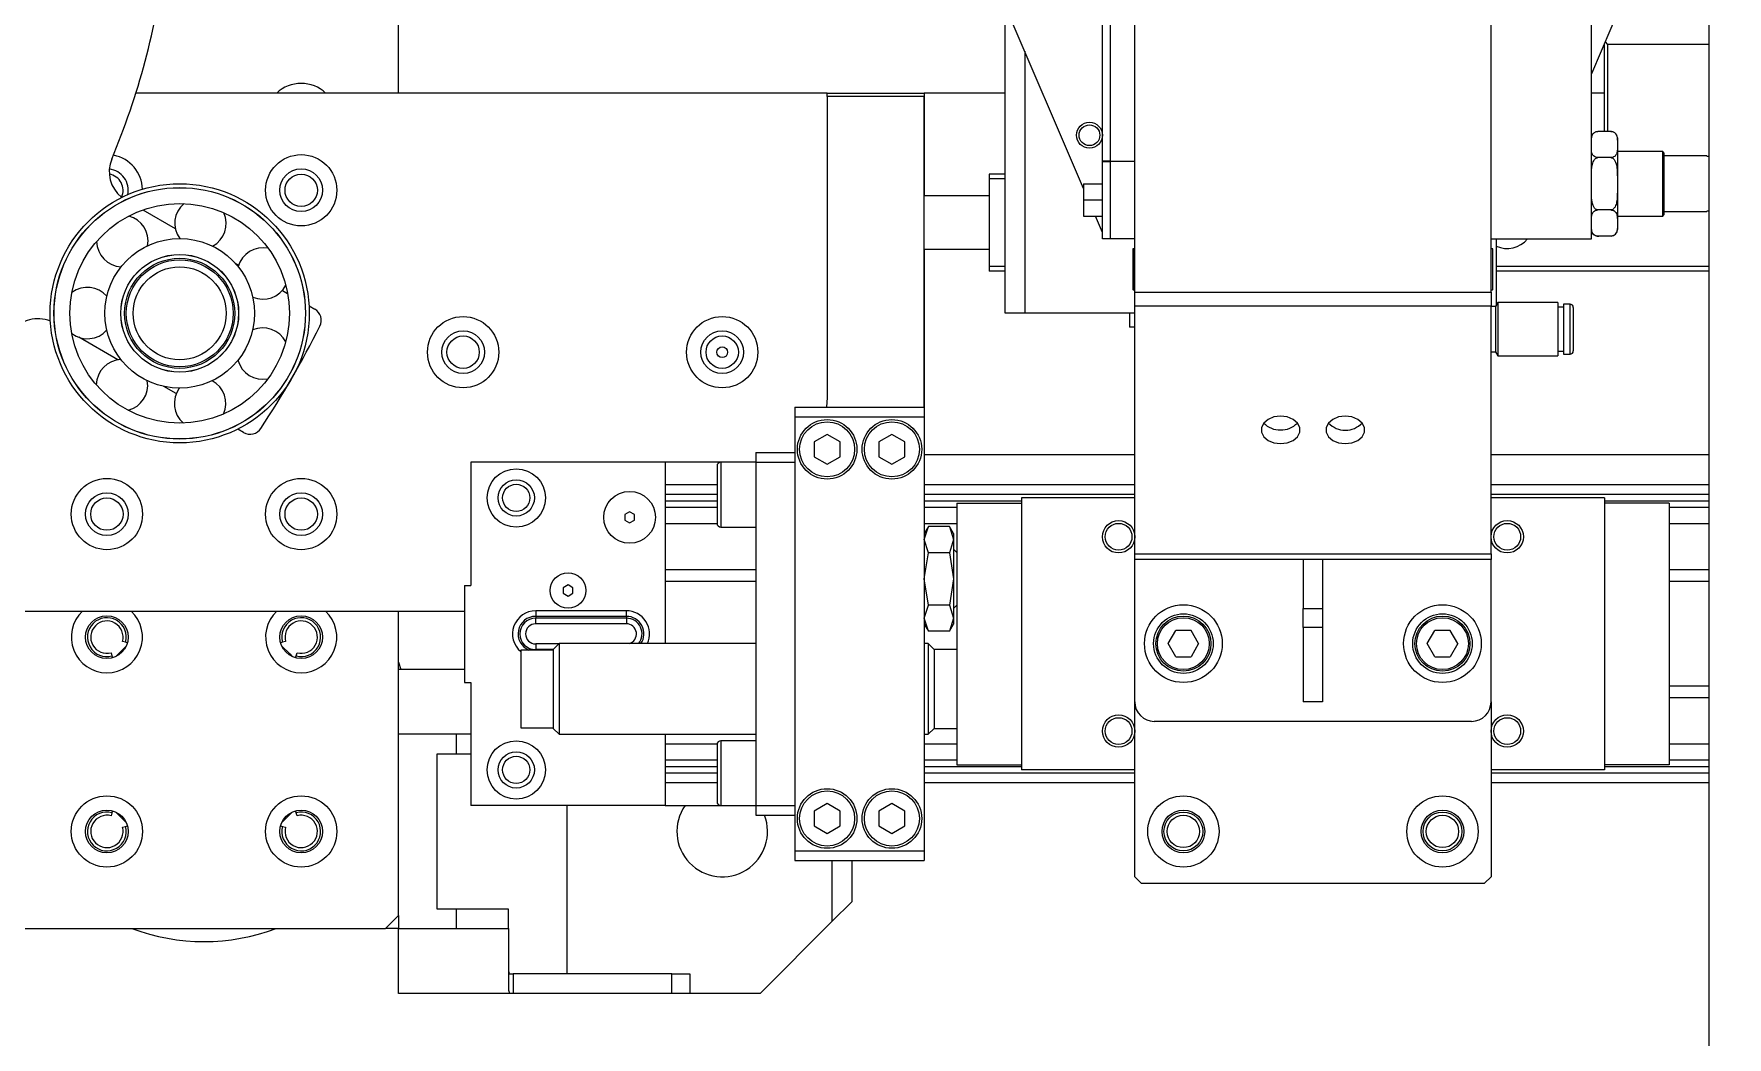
# Model space of a CAD drawing. Header units: millimetres. Extents: x 169 to 14583, y -399 to 10804.
# Drawn here: x 6242.6 to 6504, y 5538.8 to 5693.7 of the extents above; entities that cross this region are included whole.
import ezdxf

# ---------------------------------------------------------------- set-up
doc = ezdxf.new("R2010")
doc.units = ezdxf.units.MM
doc.header["$LTSCALE"] = 35
doc.layers.add('13', color=6, linetype='Continuous')

msp = doc.modelspace()

# ---------------------------------------------------------------- linework, layer by layer
at = {"color": 7, "linetype": 'Continuous', "lineweight": 18}
for p, q in [((6501.279, 5035.018), (6501.279, 7049.098)), ((6483.079, 5662.018), (6483.079, 5779.018)), ((6412.579, 5653.761), (6412.579, 5721.018)), ((6467.579, 5653.761), (6467.579, 5721.018)), ((6407.579, 5674.018), (6407.579, 5715.195)), ((6408.779, 5714.388), (6408.779, 5674.018)), ((6404.679, 5669.785), (6392.579, 5698.018)), ((6392.579, 5650.518), (6392.579, 5698.018)), ((6487.579, 5698.018), (6483.079, 5687.518)), ((6298.879, 5684.518), (6298.879, 5695.018)), ((6485.079, 5678.601), (6485.079, 5692.185)), ((6485.179, 5692.418), (6485.579, 5692.018)), ((6501.279, 5692.018), (6485.579, 5692.018)), ((6485.579, 5692.018), (6485.579, 5678.601)), ((6395.579, 5691.018), (6395.579, 5650.518)), ((6365.079, 5684.518), (6258.351, 5684.518)), ((6365.079, 5684.518), (6380.079, 5684.518)), ((6365.079, 5684.018), (6365.079, 5684.518)), ((6380.079, 5684.018), (6365.079, 5684.018)), ((6365.079, 5684.018), (6365.079, 5637.518)), ((6380.079, 5684.518), (6380.079, 5668.668)), ((6392.579, 5684.518), (6380.079, 5684.518)), ((6380.079, 5636.018), (6380.079, 5684.018)), ((6485.079, 5684.518), (6483.079, 5684.518)), ((6486.079, 5678.601), (6484.079, 5678.601)), ((6487.079, 5677.601), (6487.079, 5677.12)), ((6487.079, 5677.12), (6487.079, 5676.04)), ((6487.079, 5676.04), (6487.079, 5671.598)), ((6494.079, 5675.518), (6487.079, 5675.518)), ((6494.279, 5675.318), (6494.079, 5675.518)), ((6494.079, 5665.518), (6494.079, 5675.518)), ((6408.779, 5674.018), (6407.579, 5674.018)), ((6407.579, 5662.018), (6407.579, 5673.968)), ((6407.579, 5673.968), (6408.779, 5673.968)), ((6408.779, 5674.018), (6412.579, 5674.018)), ((6408.779, 5673.968), (6408.779, 5662.018)), ((6412.579, 5673.968), (6408.779, 5673.968)), ((6486.079, 5674.559), (6484.079, 5674.559)), ((6494.279, 5675.318), (6494.279, 5665.718)), ((6500.879, 5674.818), (6494.279, 5674.818)), ((6500.879, 5674.818), (6500.879, 5674.761)), ((6500.879, 5674.761), (6501.279, 5674.761)), ((6392.579, 5672.018), (6390.079, 5672.018)), ((6390.079, 5672.018), (6390.079, 5671.268)), ((6392.579, 5671.268), (6390.079, 5671.268)), ((6390.079, 5671.268), (6390.079, 5657.768)), ((6404.679, 5670.518), (6407.579, 5670.518)), ((6404.679, 5670.518), (6404.679, 5668.018)), ((6487.079, 5671.598), (6487.079, 5669.437)), ((6390.079, 5668.668), (6380.079, 5668.668)), ((6404.679, 5668.018), (6407.579, 5668.018)), ((6404.679, 5668.018), (6404.679, 5665.518)), ((6487.079, 5669.437), (6487.079, 5664.996)), ((6259.454, 5666.492), (6264.438, 5663.614)), ((6404.679, 5665.518), (6407.579, 5665.518)), ((6407.579, 5663.018), (6406.507, 5665.518)), ((6486.079, 5666.476), (6484.079, 5666.476)), ((6487.079, 5665.518), (6494.079, 5665.518)), ((6494.079, 5665.518), (6494.279, 5665.718)), ((6494.279, 5666.218), (6500.879, 5666.218)), ((6501.279, 5666.275), (6500.879, 5666.275)), ((6500.879, 5666.275), (6500.879, 5666.218)), ((6486.079, 5662.435), (6484.079, 5662.435)), ((6487.079, 5664.996), (6487.079, 5663.915)), ((6487.079, 5663.915), (6487.079, 5663.435)), ((6390.079, 5660.368), (6380.079, 5660.368)), ((6380.079, 5660.368), (6380.079, 5636.018)), ((6408.779, 5662.018), (6407.579, 5662.018)), ((6412.579, 5662.018), (6408.779, 5662.018)), ((6412.279, 5660.468), (6412.279, 5654.168)), ((6412.346, 5660.468), (6412.279, 5660.468)), ((6412.346, 5660.468), (6412.346, 5654.168)), ((6412.579, 5660.468), (6412.346, 5660.468)), ((6467.579, 5662.018), (6483.079, 5662.018)), ((6467.811, 5660.468), (6467.579, 5660.468)), ((6467.811, 5660.468), (6467.811, 5654.168)), ((6467.879, 5660.468), (6467.811, 5660.468)), ((6467.879, 5654.168), (6467.879, 5660.468)), ((6468.379, 5662.018), (6468.379, 5651.751)), ((6273.672, 5658.283), (6274.225, 5657.964)), ((6392.579, 5657.768), (6390.079, 5657.768)), ((6390.079, 5657.768), (6390.079, 5657.018)), ((6501.279, 5657.768), (6468.379, 5657.768)), ((6392.579, 5657.018), (6390.079, 5657.018)), ((6501.279, 5657.018), (6468.379, 5657.018)), ((6280.974, 5654.067), (6281.79, 5653.596)), ((6412.346, 5654.168), (6412.279, 5654.168)), ((6412.346, 5654.168), (6412.579, 5654.168)), ((6412.579, 5653.761), (6467.579, 5653.761)), ((6412.579, 5651.639), (6412.579, 5653.761)), ((6467.579, 5654.168), (6467.811, 5654.168)), ((6467.579, 5653.761), (6467.579, 5651.639)), ((6467.879, 5654.168), (6467.811, 5654.168)), ((6468.619, 5652.168), (6468.273, 5651.568)), ((6477.879, 5652.168), (6468.619, 5652.168)), ((6468.619, 5652.168), (6468.619, 5648.068)), ((6477.879, 5652.168), (6477.879, 5648.068)), ((6285.088, 5651.693), (6285.988, 5651.172)), ((6395.579, 5650.518), (6392.579, 5650.518)), ((6412.579, 5650.518), (6395.579, 5650.518)), ((6411.779, 5650.518), (6411.779, 5648.368)), ((6467.579, 5651.639), (6412.579, 5651.639)), ((6412.579, 5613.397), (6412.579, 5651.639)), ((6467.579, 5613.397), (6467.579, 5651.639)), ((6468.273, 5651.568), (6467.579, 5651.568)), ((6468.273, 5651.568), (6468.273, 5648.068)), ((6478.779, 5651.463), (6477.879, 5651.463)), ((6479.779, 5651.918), (6478.779, 5651.918)), ((6478.779, 5651.918), (6478.779, 5648.068)), ((6479.779, 5644.218), (6479.779, 5651.918)), ((6480.279, 5651.418), (6480.279, 5644.718)), ((6255.59, 5643.32), (6249.528, 5646.819)), ((6412.579, 5648.368), (6411.779, 5648.368)), ((6468.273, 5648.068), (6468.273, 5644.568)), ((6468.619, 5648.068), (6468.619, 5643.968)), ((6477.879, 5648.068), (6477.879, 5643.968)), ((6478.779, 5648.068), (6478.779, 5644.218)), ((6467.579, 5644.568), (6468.273, 5644.568)), ((6468.273, 5644.568), (6468.619, 5643.968)), ((6477.879, 5644.673), (6478.779, 5644.673)), ((6478.779, 5644.218), (6479.779, 5644.218)), ((6468.619, 5643.968), (6477.879, 5643.968)), ((6264.587, 5638.125), (6262.672, 5639.231)), ((6365.079, 5637.518), (6364.966, 5636.018)), ((6360.079, 5636.018), (6360.079, 5634.518)), ((6360.079, 5636.018), (6380.079, 5636.018)), ((6360.079, 5634.518), (6380.079, 5634.518)), ((6360.079, 5634.518), (6360.079, 5567.518)), ((6380.079, 5636.018), (6380.079, 5634.518)), ((6380.079, 5634.518), (6380.079, 5567.518)), ((6274.988, 5632.12), (6274.088, 5632.64)), ((6365.079, 5631.827), (6363.079, 5630.673)), ((6367.079, 5630.673), (6365.079, 5631.827)), ((6375.079, 5631.827), (6373.079, 5630.673)), ((6377.079, 5630.673), (6375.079, 5631.827)), ((6354.079, 5629.018), (6360.079, 5629.018)), ((6354.079, 5629.018), (6354.079, 5627.518)), ((6363.079, 5630.673), (6363.079, 5628.363)), ((6367.079, 5628.363), (6367.079, 5630.673)), ((6373.079, 5630.673), (6373.079, 5628.363)), ((6377.079, 5628.363), (6377.079, 5630.673)), ((6412.579, 5628.668), (6380.079, 5628.668)), ((6501.279, 5628.668), (6467.579, 5628.668)), ((6310.079, 5627.518), (6310.079, 5608.518)), ((6340.079, 5627.518), (6310.079, 5627.518)), ((6340.079, 5627.518), (6340.079, 5599.518)), ((6354.079, 5627.518), (6340.079, 5627.518)), ((6348.079, 5626.918), (6348.079, 5618.118)), ((6354.079, 5627.518), (6348.679, 5627.518)), ((6348.679, 5627.518), (6348.679, 5617.518)), ((6354.079, 5627.518), (6360.079, 5627.518)), ((6354.079, 5627.518), (6354.079, 5574.518)), ((6363.079, 5628.363), (6365.079, 5627.208)), ((6365.079, 5627.208), (6367.079, 5628.363)), ((6373.079, 5628.363), (6375.079, 5627.208)), ((6375.079, 5627.208), (6377.079, 5628.363)), ((6348.079, 5624.018), (6340.079, 5624.018)), ((6412.579, 5624.018), (6380.079, 5624.018)), ((6501.279, 5624.018), (6467.579, 5624.018)), ((6348.079, 5622.518), (6340.079, 5622.518)), ((6348.079, 5621.518), (6340.079, 5621.518)), ((6412.579, 5622.518), (6380.079, 5622.518)), ((6395.079, 5621.518), (6380.079, 5621.518)), ((6385.079, 5621.218), (6385.079, 5596.406)), ((6385.079, 5621.218), (6395.079, 5621.218)), ((6395.079, 5622.018), (6395.079, 5580.018)), ((6412.579, 5622.018), (6395.079, 5622.018)), ((6501.279, 5622.518), (6467.579, 5622.518)), ((6485.079, 5622.018), (6467.579, 5622.018)), ((6485.079, 5622.018), (6485.079, 5580.018)), ((6501.279, 5621.518), (6485.079, 5621.518)), ((6495.079, 5621.218), (6485.079, 5621.218)), ((6495.079, 5621.218), (6495.079, 5580.818)), ((6334.579, 5619.884), (6333.829, 5619.451)), ((6333.829, 5619.451), (6333.829, 5618.585)), ((6333.829, 5618.585), (6334.579, 5618.152)), ((6335.329, 5619.451), (6334.579, 5619.884)), ((6334.579, 5618.152), (6335.329, 5618.585)), ((6335.329, 5618.585), (6335.329, 5619.451)), ((6348.079, 5620.518), (6340.079, 5620.518)), ((6348.087, 5618.018), (6340.079, 5618.018)), ((6385.079, 5620.518), (6380.079, 5620.518)), ((6385.079, 5618.018), (6380.079, 5618.018)), ((6501.279, 5620.518), (6495.079, 5620.518)), ((6501.279, 5618.018), (6495.079, 5618.018)), ((6348.679, 5617.518), (6354.079, 5617.518)), ((6380.707, 5617.606), (6380.079, 5616.518)), ((6380.079, 5615.58), (6380.704, 5617.601)), ((6380.704, 5613.559), (6380.079, 5615.58)), ((6383.953, 5617.601), (6380.704, 5617.601)), ((6384.579, 5616.518), (6383.951, 5617.606)), ((6383.953, 5617.601), (6384.579, 5615.58)), ((6384.579, 5615.58), (6383.953, 5613.559)), ((6384.579, 5616.518), (6384.579, 5615.58)), ((6384.579, 5615.58), (6384.579, 5609.518)), ((6380.079, 5609.518), (6380.704, 5613.559)), ((6383.953, 5613.559), (6380.704, 5613.559)), ((6383.953, 5613.559), (6384.579, 5609.518)), ((6385.079, 5613.598), (6384.579, 5614.098)), ((6412.579, 5613.397), (6467.579, 5613.397)), ((6412.579, 5612.518), (6412.579, 5613.397)), ((6467.579, 5613.397), (6467.579, 5612.518)), ((6354.079, 5610.903), (6340.079, 5610.903)), ((6467.579, 5612.518), (6412.579, 5612.518)), ((6412.579, 5590.518), (6412.579, 5612.518)), ((6438.579, 5612.518), (6438.579, 5604.952)), ((6441.579, 5612.518), (6441.579, 5604.952)), ((6467.579, 5590.518), (6467.579, 5612.518)), ((6501.279, 5610.903), (6495.079, 5610.903)), ((6309.079, 5608.518), (6309.079, 5593.518)), ((6309.079, 5608.518), (6310.079, 5608.518)), ((6325.079, 5608.584), (6324.329, 5608.151)), ((6324.329, 5608.151), (6324.329, 5607.285)), ((6325.829, 5608.151), (6325.079, 5608.584)), ((6325.829, 5607.285), (6325.829, 5608.151)), ((6354.079, 5609.093), (6340.079, 5609.093)), ((6380.704, 5605.476), (6380.079, 5609.518)), ((6384.579, 5609.518), (6383.953, 5605.476)), ((6384.579, 5609.518), (6384.579, 5603.456)), ((6501.279, 5609.093), (6495.079, 5609.093)), ((6324.329, 5607.285), (6325.079, 5606.852)), ((6325.079, 5606.852), (6325.829, 5607.285)), ((6380.079, 5603.456), (6380.704, 5605.476)), ((6383.953, 5605.476), (6380.704, 5605.476)), ((6383.953, 5605.476), (6384.579, 5603.456)), ((6384.579, 5604.938), (6385.079, 5605.438)), ((6438.579, 5604.952), (6441.579, 5604.952)), ((6438.579, 5602.016), (6438.579, 5604.952)), ((6441.579, 5604.952), (6441.579, 5602.016)), ((6240.879, 5604.518), (6309.079, 5604.518)), ((6298.879, 5557.518), (6298.879, 5604.518)), ((6334.079, 5604.595), (6320.079, 5604.595)), ((6320.079, 5604.595), (6320.079, 5603.729)), ((6334.079, 5603.729), (6320.079, 5603.729)), ((6320.079, 5603.729), (6320.079, 5603.441)), ((6334.079, 5603.441), (6320.079, 5603.441)), ((6320.079, 5602.574), (6320.079, 5603.441)), ((6334.079, 5602.574), (6320.079, 5602.574)), ((6334.079, 5603.729), (6334.079, 5604.595)), ((6334.079, 5603.729), (6334.079, 5603.441)), ((6334.079, 5603.441), (6334.079, 5602.574)), ((6380.704, 5601.435), (6380.079, 5603.456)), ((6380.079, 5602.518), (6380.707, 5601.43)), ((6383.951, 5601.43), (6384.579, 5602.518)), ((6384.579, 5603.456), (6383.953, 5601.435)), ((6384.579, 5603.456), (6384.579, 5602.518)), ((6256.776, 5599.741), (6256.293, 5599.871)), ((6257.066, 5599.664), (6256.776, 5599.741)), ((6280.981, 5599.741), (6280.691, 5599.664)), ((6281.464, 5599.871), (6280.981, 5599.741)), ((6383.953, 5601.435), (6380.704, 5601.435)), ((6417.721, 5599.518), (6418.9, 5601.56)), ((6421.258, 5601.56), (6418.9, 5601.56)), ((6422.437, 5599.518), (6421.258, 5601.56)), ((6441.579, 5602.016), (6438.579, 5602.016)), ((6438.579, 5602.016), (6438.579, 5590.518)), ((6441.579, 5602.016), (6441.579, 5590.518)), ((6457.721, 5599.518), (6458.9, 5601.56)), ((6461.258, 5601.56), (6458.9, 5601.56)), ((6462.437, 5599.518), (6461.258, 5601.56)), ((6254.526, 5598.103), (6254.655, 5597.62)), ((6254.655, 5597.62), (6254.733, 5597.33)), ((6255.279, 5597.53), (6256.867, 5599.118)), ((6283.025, 5597.33), (6283.102, 5597.62)), ((6283.102, 5597.62), (6283.232, 5598.103)), ((6322.779, 5598.518), (6317.779, 5598.518)), ((6317.779, 5598.518), (6317.779, 5586.518)), ((6320.079, 5599.461), (6320.079, 5598.595)), ((6323.642, 5599.461), (6320.079, 5599.461)), ((6322.779, 5598.595), (6320.079, 5598.595)), ((6320.079, 5598.518), (6320.079, 5598.595)), ((6323.699, 5599.518), (6322.779, 5598.598)), ((6322.779, 5598.598), (6322.779, 5586.438)), ((6354.079, 5599.518), (6323.699, 5599.518)), ((6323.699, 5599.518), (6323.699, 5585.518)), ((6380.659, 5599.518), (6380.079, 5599.518)), ((6381.579, 5598.598), (6380.659, 5599.518)), ((6380.659, 5599.518), (6380.659, 5585.518)), ((6385.079, 5598.618), (6381.579, 5598.618)), ((6381.579, 5598.618), (6381.579, 5586.418)), ((6418.9, 5597.476), (6417.721, 5599.518)), ((6418.9, 5597.476), (6421.258, 5597.476)), ((6422.437, 5599.518), (6421.258, 5597.476)), ((6458.9, 5597.476), (6457.721, 5599.518)), ((6458.9, 5597.476), (6461.258, 5597.476)), ((6462.437, 5599.518), (6461.258, 5597.476)), ((6298.879, 5596.653), (6299.276, 5595.518)), ((6309.079, 5595.518), (6298.879, 5595.518)), ((6385.079, 5596.406), (6385.079, 5588.629)), ((6309.079, 5593.518), (6310.079, 5593.518)), ((6310.079, 5593.518), (6310.079, 5574.518)), ((6501.279, 5592.943), (6495.079, 5592.943)), ((6412.579, 5563.518), (6412.579, 5590.518)), ((6441.579, 5590.518), (6438.579, 5590.518)), ((6467.579, 5590.518), (6467.579, 5563.518)), ((6501.279, 5591.133), (6495.079, 5591.133)), ((6385.079, 5588.629), (6385.079, 5580.818)), ((6464.579, 5587.518), (6415.579, 5587.518)), ((6307.879, 5585.518), (6298.879, 5585.518)), ((6307.879, 5582.518), (6307.879, 5585.518)), ((6310.079, 5585.518), (6307.879, 5585.518)), ((6317.779, 5586.518), (6322.779, 5586.518)), ((6322.779, 5586.438), (6323.699, 5585.518)), ((6323.699, 5585.518), (6354.079, 5585.518)), ((6340.079, 5585.518), (6340.079, 5574.518)), ((6348.087, 5584.018), (6340.079, 5584.018)), ((6354.079, 5584.518), (6348.679, 5584.518)), ((6348.679, 5584.518), (6348.679, 5574.518)), ((6380.079, 5585.518), (6380.659, 5585.518)), ((6385.079, 5584.018), (6380.079, 5584.018)), ((6380.659, 5585.518), (6381.579, 5586.438)), ((6381.579, 5586.418), (6385.079, 5586.418)), ((6501.279, 5584.018), (6495.079, 5584.018)), ((6304.879, 5558.518), (6304.879, 5582.518)), ((6304.879, 5582.518), (6307.879, 5582.518)), ((6307.879, 5582.518), (6310.079, 5582.518)), ((6348.079, 5581.518), (6340.079, 5581.518)), ((6348.079, 5583.918), (6348.079, 5575.118)), ((6385.079, 5581.518), (6380.079, 5581.518)), ((6501.279, 5581.518), (6495.079, 5581.518)), ((6348.079, 5580.518), (6340.079, 5580.518)), ((6348.079, 5579.518), (6340.079, 5579.518)), ((6395.079, 5580.518), (6380.079, 5580.518)), ((6412.579, 5579.518), (6380.079, 5579.518)), ((6385.079, 5580.818), (6395.079, 5580.818)), ((6412.579, 5580.018), (6395.079, 5580.018)), ((6485.079, 5580.018), (6467.579, 5580.018)), ((6501.279, 5579.518), (6467.579, 5579.518)), ((6495.079, 5580.818), (6485.079, 5580.818)), ((6501.279, 5580.518), (6485.079, 5580.518)), ((6348.079, 5578.018), (6340.079, 5578.018)), ((6412.579, 5578.018), (6380.079, 5578.018)), ((6501.279, 5578.018), (6467.579, 5578.018)), ((6254.733, 5573.705), (6254.655, 5573.416)), ((6283.102, 5573.416), (6283.025, 5573.705)), ((6340.079, 5574.518), (6310.079, 5574.518)), ((6324.879, 5574.518), (6324.879, 5548.518)), ((6340.079, 5574.518), (6354.079, 5574.518)), ((6348.679, 5574.518), (6354.079, 5574.518)), ((6354.079, 5574.518), (6360.079, 5574.518)), ((6354.079, 5574.518), (6354.079, 5573.018)), ((6365.079, 5574.827), (6363.079, 5573.673)), ((6363.079, 5573.673), (6363.079, 5571.363)), ((6367.079, 5573.673), (6365.079, 5574.827)), ((6367.079, 5571.363), (6367.079, 5573.673)), ((6375.079, 5574.827), (6373.079, 5573.673)), ((6373.079, 5573.673), (6373.079, 5571.363)), ((6377.079, 5573.673), (6375.079, 5574.827)), ((6377.079, 5571.363), (6377.079, 5573.673)), ((6254.655, 5573.416), (6254.526, 5572.933)), ((6256.293, 5571.165), (6256.776, 5571.294)), ((6256.776, 5571.294), (6257.066, 5571.372)), ((6280.691, 5571.372), (6280.981, 5571.294)), ((6280.981, 5571.294), (6281.464, 5571.165)), ((6283.232, 5572.933), (6283.102, 5573.416)), ((6354.079, 5573.018), (6360.079, 5573.018)), ((6363.079, 5571.363), (6365.079, 5570.208)), ((6365.079, 5570.208), (6367.079, 5571.363)), ((6373.079, 5571.363), (6375.079, 5570.208)), ((6375.079, 5570.208), (6377.079, 5571.363)), ((6360.079, 5567.518), (6380.079, 5567.518)), ((6360.079, 5567.518), (6360.079, 5566.018)), ((6360.079, 5566.018), (6380.079, 5566.018)), ((6365.879, 5556.66), (6365.879, 5566.018)), ((6368.879, 5566.018), (6368.879, 5559.66)), ((6380.079, 5567.518), (6380.079, 5566.018)), ((6412.579, 5563.518), (6413.579, 5562.518)), ((6466.579, 5562.518), (6467.579, 5563.518)), ((6413.579, 5562.518), (6466.579, 5562.518)), ((6307.879, 5558.518), (6304.879, 5558.518)), ((6307.879, 5555.518), (6307.879, 5558.518)), ((6315.879, 5558.518), (6307.879, 5558.518)), ((6315.879, 5555.518), (6315.879, 5558.518)), ((6365.879, 5556.66), (6368.879, 5559.66)), ((5840.879, 5555.518), (6296.879, 5555.518)), ((6296.879, 5555.518), (6298.879, 5557.518)), ((6298.879, 5555.518), (6296.879, 5555.518)), ((6298.879, 5557.518), (6298.879, 5555.518)), ((6298.879, 5555.518), (6307.879, 5555.518)), ((6298.879, 5545.518), (6298.879, 5555.518)), ((6307.879, 5555.518), (6315.879, 5555.518)), ((6315.879, 5555.518), (6315.879, 5546.169)), ((6354.737, 5545.518), (6365.879, 5556.66)), ((6315.985, 5548.518), (6315.985, 5548.685)), ((6315.985, 5548.518), (6316.614, 5548.518)), ((6316.614, 5548.518), (6316.614, 5545.518)), ((6341.119, 5548.518), (6316.614, 5548.518)), ((6341.119, 5545.518), (6341.119, 5548.518)), ((6341.119, 5548.518), (6343.898, 5548.518)), ((6343.898, 5548.518), (6343.898, 5545.518)), ((6316.071, 5545.518), (6298.879, 5545.518)), ((6316.614, 5545.518), (6316.071, 5545.518)), ((6341.119, 5545.518), (6316.614, 5545.518)), ((6343.898, 5545.518), (6341.119, 5545.518)), ((6354.737, 5545.518), (6343.898, 5545.518))]:
    msp.add_line(p, q, dxfattribs=at)
at = {"color": 7, "linetype": 'Continuous', "lineweight": 18, "flags": 128}
for points in [[(6435.079, 5630.397), (6436.105, 5630.524), (6437.007, 5630.893), (6437.677, 5631.457), (6438.033, 5632.15), (6438.033, 5632.886), (6437.677, 5633.579), (6437.007, 5634.143), (6436.105, 5634.511), (6435.079, 5634.639), (6434.053, 5634.511), (6433.15, 5634.143), (6432.481, 5633.579), (6432.124, 5632.886), (6432.124, 5632.15), (6432.481, 5631.457), (6433.15, 5630.893), (6434.053, 5630.524), (6435.079, 5630.397)], [(6445.079, 5634.639), (6444.053, 5634.511), (6443.15, 5634.143), (6442.481, 5633.579), (6442.124, 5632.886), (6442.124, 5632.15), (6442.481, 5631.457), (6443.15, 5630.893), (6444.053, 5630.524), (6445.079, 5630.397), (6446.105, 5630.524), (6447.007, 5630.893), (6447.677, 5631.457), (6448.033, 5632.15), (6448.033, 5632.886), (6447.677, 5633.579), (6447.007, 5634.143), (6446.105, 5634.511), (6445.079, 5634.639)], [(6280.89, 5599.118), (6282.124, 5597.92), (6282.479, 5597.53)], [(6256.867, 5571.918), (6256.531, 5572.222), (6255.279, 5573.506)], [(6282.479, 5573.506), (6281.735, 5572.713), (6280.89, 5571.918)]]:
    msp.add_lwpolyline(points, dxfattribs=at)
at = {"color": 7, "linetype": 'Continuous', "lineweight": 18}
for centre, radius in [((6405.579, 5678.018), 2), ((6405.579, 5678.018), 1.6), ((6283.879, 5669.518), 5.5), ((6265.122, 5650.518), 20), ((6283.879, 5669.518), 3.3), ((6283.879, 5669.518), 2.5), ((6265.122, 5650.518), 19.417), ((6265.122, 5650.518), 19.4), ((6265.122, 5650.518), 16.95), ((6265.122, 5650.518), 11.55), ((6265.122, 5650.518), 9.1), ((6265.122, 5650.518), 9.083), ((6265.122, 5650.518), 8.5), ((6265.122, 5650.518), 8.25), ((6265.122, 5650.518), 7.178), ((6308.879, 5644.518), 5.5), ((6348.879, 5644.518), 5.5), ((6308.879, 5644.518), 3.3), ((6308.879, 5644.518), 2.5), ((6348.879, 5644.518), 3.3), ((6348.879, 5644.518), 2.5), ((6348.879, 5644.518), 0.836), ((6365.079, 5629.518), 4.6), ((6365.079, 5629.518), 4.25), ((6375.079, 5629.518), 4.6), ((6375.079, 5629.518), 4.25), ((6317.079, 5622.018), 4.5), ((6253.879, 5619.518), 5.5), ((6283.879, 5619.518), 5.5), ((6317.079, 5622.018), 2.8), ((6317.079, 5622.018), 2.1), ((6253.879, 5619.518), 3.3), ((6253.879, 5619.518), 2.5), ((6283.879, 5619.518), 3.3), ((6283.879, 5619.518), 2.5), ((6334.579, 5619.018), 4), ((6410.079, 5616.018), 2.5), ((6410.079, 5616.018), 2.067), ((6470.079, 5616.018), 2.5), ((6470.079, 5616.018), 2.067), ((6325.079, 5607.718), 2.75), ((6420.079, 5599.518), 6), ((6460.079, 5599.518), 6), ((6253.879, 5600.518), 3.3), ((6283.879, 5600.518), 3.3), ((6420.079, 5599.518), 4.6), ((6420.079, 5599.518), 4.25), ((6420.079, 5599.518), 4), ((6460.079, 5599.518), 4.6), ((6460.079, 5599.518), 4.25), ((6460.079, 5599.518), 4), ((6410.079, 5586.018), 2.5), ((6410.079, 5586.018), 2.067), ((6470.079, 5586.018), 2.5), ((6470.079, 5586.018), 2.067), ((6317.079, 5580.018), 4.5), ((6317.079, 5580.018), 2.8), ((6317.079, 5580.018), 2.1), ((6365.079, 5572.518), 4.6), ((6365.079, 5572.518), 4.25), ((6375.079, 5572.518), 4.6), ((6375.079, 5572.518), 4.25), ((6253.879, 5570.518), 5.5), ((6253.879, 5570.518), 3.3), ((6283.879, 5570.518), 5.5), ((6283.879, 5570.518), 3.3), ((6420.079, 5570.518), 5.5), ((6420.079, 5570.518), 3.3), ((6460.079, 5570.518), 5.5), ((6460.079, 5570.518), 3.3), ((6420.079, 5570.518), 3), ((6420.079, 5570.518), 2.5), ((6460.079, 5570.518), 3), ((6460.079, 5570.518), 2.5)]:
    msp.add_circle(centre, radius, dxfattribs=at)
for centre, radius, start, end in [((6143.879, 5720.518), 120, 337.35404, 352.64596), ((6283.879, 5680.518), 5.5, 90, 133.34176), ((6283.879, 5680.518), 5.5, 46.65824, 90), ((6484.079, 5677.601), 1, 132.39113, 180), ((6486.079, 5677.601), 1, 69.6793, 96.85759), ((6486.079, 5677.601), 1, 0, 53.02942), ((6259.241, 5672.388), 5, 157.35404, 231.73678), ((6253.879, 5669.518), 5.5, 1.63445, 79.03655), ((6253.879, 5669.518), 2.5, 335.03025, 81.28781), ((6253.879, 5669.518), 3.3, 348.18696, 83.39909), ((6256.266, 5661.681), 3.969, 349.39376, 75.6885), ((6268.328, 5664.403), 3.969, 129.73664, 216.03138), ((6268.328, 5664.403), 3.969, 297.96518, 24.25993), ((6484.079, 5663.435), 1, 180, 233.02942), ((6484.079, 5663.435), 1, 249.6793, 276.85759), ((6486.079, 5663.435), 1, 271.60996, 0), ((6256.266, 5661.681), 3.969, 181.16521, 267.45995), ((6277.977, 5656.668), 3.969, 78.30806, 164.60281), ((6470.079, 5664.518), 4, 244.84934, 321.31781), ((6277.977, 5656.668), 3.969, 246.53661, 332.83136), ((6250.872, 5650.554), 3.969, 40.82233, 127.11707), ((6243.241, 5644.676), 5, 67.43816, 142.64596), ((6284.988, 5649.44), 2, 333.26545, 60), ((6479.779, 5651.418), 0.5, 0, 90), ((6250.872, 5650.554), 3.969, 232.59378, 318.88852), ((6277.945, 5644.303), 3.969, 26.87949, 113.17424), ((6143.879, 5720.518), 160, 326.73455, 333.26545), ((6479.779, 5644.718), 0.5, 270, 0), ((6256.209, 5639.399), 3.969, 92.2509, 178.54564), ((6277.945, 5644.303), 3.969, 195.10804, 281.40279), ((6256.209, 5639.399), 3.969, 284.02235, 10.31709), ((6268.258, 5636.617), 3.969, 143.67947, 229.97421), ((6268.258, 5636.617), 3.969, 335.45092, 61.74567), ((6275.988, 5633.852), 2, 240, 326.73455), ((6434.939, 5635.887), 3.372, 223.20336, 272.38133), ((6435.219, 5635.887), 3.372, 267.61867, 316.79664), ((6445.079, 5636.065), 3.596, 223.73966, 316.26034), ((6348.679, 5626.918), 0.6, 90, 180), ((6348.679, 5618.118), 0.6, 180, 270), ((6253.879, 5600.518), 5.5, 133.34176, 46.65824), ((6253.879, 5600.518), 3, 345, 285), ((6253.879, 5600.518), 2.5, 345, 285), ((6283.879, 5600.518), 5.5, 133.34176, 46.65824), ((6283.879, 5600.518), 3, 255, 195), ((6283.879, 5600.518), 2.5, 255, 195), ((6320.079, 5601.018), 3.577, 90, 229.98905), ((6320.079, 5601.018), 2.711, 90, 247.22889), ((6320.079, 5601.018), 2.423, 90, 270), ((6320.079, 5601.018), 1.557, 90, 270), ((6334.079, 5601.018), 3.577, 335.2093, 90), ((6334.079, 5601.018), 2.711, 326.41076, 90), ((6334.079, 5601.018), 2.423, 321.74542, 90), ((6334.079, 5601.018), 1.557, 285.50149, 90), ((6415.579, 5590.518), 3, 180, 270), ((6464.579, 5590.518), 3, 270, 0), ((6348.679, 5583.918), 0.6, 90, 180), ((6348.879, 5570.518), 7, 145.1501, 20.92483), ((6348.679, 5575.118), 0.6, 180, 270), ((6253.879, 5570.518), 3, 75, 15), ((6253.879, 5570.518), 2.5, 75, 15), ((6283.879, 5570.518), 3, 165, 105), ((6283.879, 5570.518), 2.5, 165, 105), ((6268.879, 5585.518), 32, 249.63587, 290.36413)]:
    msp.add_arc(centre, radius, start, end, dxfattribs=at)
for centre, end_param in [((6325.879, 5549.169), 3.2874813), ((6325.879, 5546.169), 3.3382291)]:
    msp.add_ellipse(centre, major_axis=(10, 0), ratio=0.3333333, start_param=3.1415927, end_param=end_param, dxfattribs=at)
for points, knots in [([(6483.079, 5677.12), (6483.079, 5677.174), (6483.08, 5677.374), (6483.102, 5677.734), (6483.214, 5678.101), (6483.428, 5678.362), (6483.607, 5678.491), (6483.814, 5678.572), (6483.97, 5678.599), (6484.06, 5678.6), (6484.079, 5678.601)], [0, 0, 0, 0, 0.0955374, 0.3566778, 0.6445393, 0.7506582, 0.857388, 0.9199911, 0.9831302, 1, 1, 1, 1]), ([(6486.079, 5678.601), (6486.138, 5678.598), (6486.257, 5678.591), (6486.449, 5678.536), (6486.678, 5678.415), (6486.994, 5678.069), (6487.072, 5677.611), (6487.077, 5677.246), (6487.079, 5677.12)], [0, 0, 0, 0, 0.05292399, 0.10565476, 0.19363702, 0.34683737, 0.77431912, 1, 1, 1, 1]), ([(6484.079, 5674.559), (6484.019, 5674.563), (6483.9, 5674.569), (6483.708, 5674.624), (6483.48, 5674.745), (6483.164, 5675.091), (6483.085, 5675.549), (6483.08, 5675.914), (6483.079, 5676.04)], [0, 0, 0, 0, 0.05292399, 0.10565476, 0.19363702, 0.34683737, 0.77431912, 1, 1, 1, 1]), ([(6487.079, 5676.04), (6487.078, 5675.986), (6487.077, 5675.786), (6487.055, 5675.426), (6486.944, 5675.059), (6486.729, 5674.798), (6486.551, 5674.669), (6486.343, 5674.588), (6486.187, 5674.561), (6486.098, 5674.56), (6486.079, 5674.559)], [0, 0, 0, 0, 0.0955374, 0.3566778, 0.6445393, 0.7506582, 0.857388, 0.9199911, 0.9831302, 1, 1, 1, 1]), ([(6483.079, 5671.598), (6483.08, 5671.905), (6483.083, 5672.476), (6483.164, 5673.31), (6483.346, 5673.972), (6483.63, 5674.373), (6483.866, 5674.526), (6484.002, 5674.559), (6484.073, 5674.559), (6484.079, 5674.559)], [0, 0, 0, 0, 0.2737474, 0.5097487, 0.7473751, 0.8784106, 0.936573, 0.9951595, 1, 1, 1, 1]), ([(6486.079, 5674.559), (6486.129, 5674.555), (6486.236, 5674.545), (6486.418, 5674.454), (6486.64, 5674.239), (6486.944, 5673.648), (6487.071, 5672.72), (6487.076, 5671.957), (6487.079, 5671.598)], [0, 0, 0, 0, 0.04457211, 0.09558198, 0.1778784, 0.31721433, 0.67902425, 1, 1, 1, 1]), ([(6484.079, 5666.476), (6484.029, 5666.481), (6483.921, 5666.491), (6483.74, 5666.582), (6483.517, 5666.797), (6483.213, 5667.388), (6483.087, 5668.316), (6483.081, 5669.079), (6483.079, 5669.437)], [0, 0, 0, 0, 0.0445721, 0.095582, 0.1778784, 0.3172143, 0.6790243, 1, 1, 1, 1]), ([(6487.079, 5669.437), (6487.077, 5669.131), (6487.074, 5668.559), (6486.993, 5667.726), (6486.811, 5667.064), (6486.527, 5666.663), (6486.291, 5666.51), (6486.155, 5666.477), (6486.084, 5666.476), (6486.079, 5666.476)], [0, 0, 0, 0, 0.2737474, 0.5097487, 0.7473751, 0.8784106, 0.936573, 0.9951595, 1, 1, 1, 1]), ([(6483.079, 5664.996), (6483.079, 5665.049), (6483.08, 5665.249), (6483.102, 5665.61), (6483.214, 5665.977), (6483.428, 5666.237), (6483.607, 5666.366), (6483.814, 5666.447), (6483.97, 5666.475), (6484.06, 5666.476), (6484.079, 5666.476)], [0, 0, 0, 0, 0.0955374, 0.3566778, 0.6445393, 0.7506582, 0.857388, 0.9199911, 0.9831302, 1, 1, 1, 1]), ([(6486.079, 5666.476), (6486.138, 5666.473), (6486.257, 5666.467), (6486.449, 5666.412), (6486.678, 5666.29), (6486.994, 5665.944), (6487.072, 5665.487), (6487.077, 5665.122), (6487.079, 5664.996)], [0, 0, 0, 0, 0.05292399, 0.10565476, 0.19363702, 0.34683737, 0.77431912, 1, 1, 1, 1]), ([(6484.079, 5662.435), (6484.019, 5662.438), (6483.9, 5662.444), (6483.708, 5662.5), (6483.48, 5662.621), (6483.164, 5662.967), (6483.085, 5663.424), (6483.08, 5663.789), (6483.079, 5663.915)], [0, 0, 0, 0, 0.052924, 0.1056548, 0.193637, 0.3468374, 0.7743191, 1, 1, 1, 1]), ([(6487.079, 5663.915), (6487.078, 5663.862), (6487.077, 5663.662), (6487.055, 5663.302), (6486.944, 5662.934), (6486.729, 5662.674), (6486.551, 5662.545), (6486.343, 5662.464), (6486.187, 5662.437), (6486.098, 5662.435), (6486.079, 5662.435)], [0, 0, 0, 0, 0.0955374, 0.3566778, 0.6445393, 0.7506582, 0.857388, 0.9199911, 0.9831302, 1, 1, 1, 1])]:
    msp.add_open_spline(points, degree=3, knots=knots, dxfattribs=at)
at = {"layer": '13'}
msp.add_circle((6143.879, 5763.018), 483.158, dxfattribs=at)

doc.saveas('drawing.dxf')
